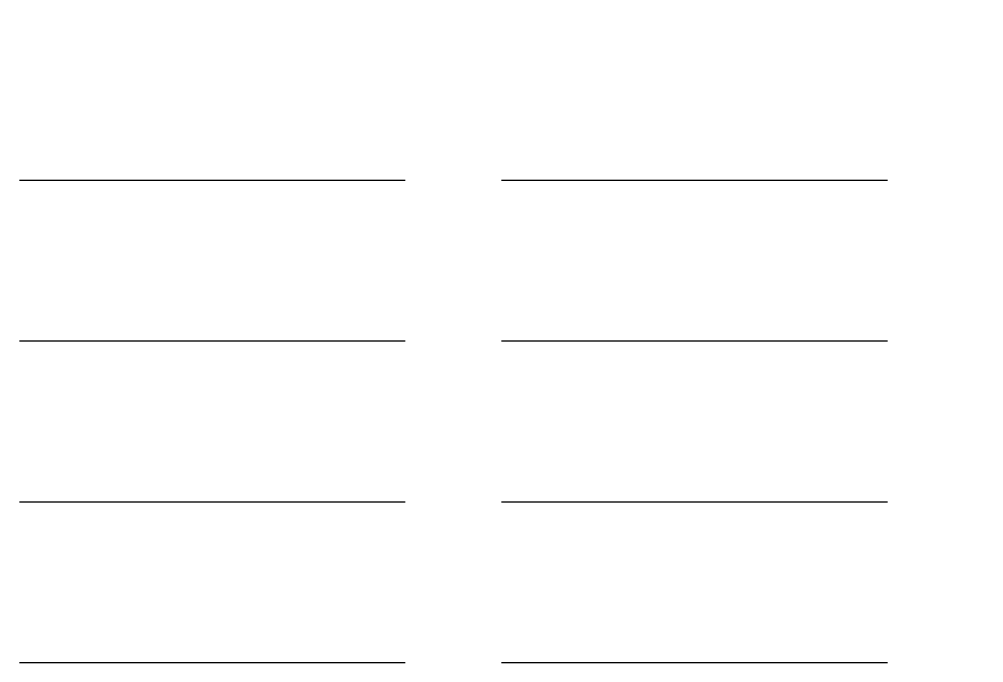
# Model space of a CAD drawing. Header units: millimetres. Extents: x 0 to 30, y 0 to 20.
import ezdxf

# ---------------------------------------------------------------- set-up
doc = ezdxf.new("R2010")
doc.units = ezdxf.units.MM

msp = doc.modelspace()

# ---------------------------------------------------------------- hatches: boundary and pattern name
h = msp.add_hatch()
h.set_pattern_fill('ACAD_ISO02W100', style=0)
h.paths.add_polyline_path([(0, 0), (30, 0), (30, 20), (0, 20)])

doc.saveas('drawing.dxf')
